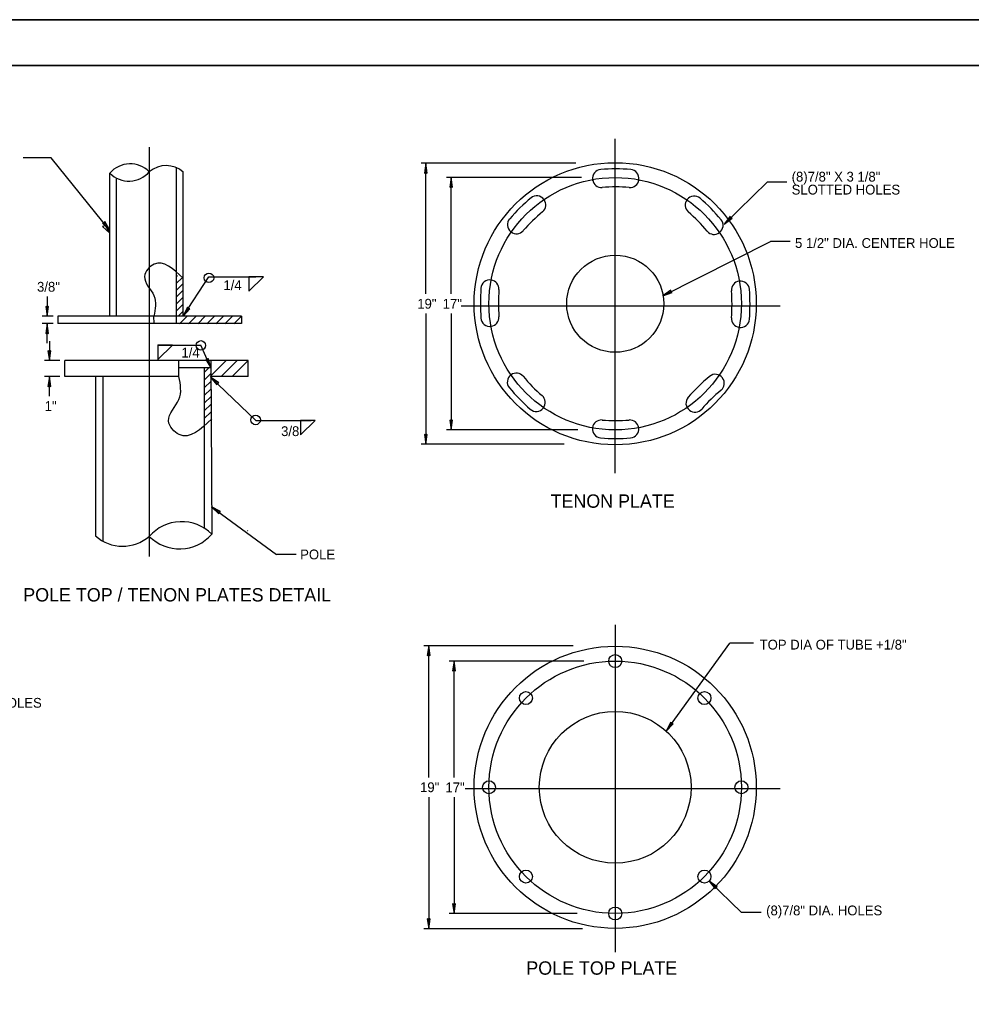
# Model space of a CAD drawing. Extents: x 507453 to 508501, y 495559 to 496219.
# Drawn here: x 507943.6 to 508257.6, y 495890.7 to 496218.8 of the extents above; entities that cross this region are included whole.
import ezdxf

# ---------------------------------------------------------------- set-up
doc = ezdxf.new("R2010")
doc.units = 0
for name, color, linetype in [('1', 7, 'Continuous'), ('2', 7, 'Continuous'), ('41', 7, 'Continuous')]:
    doc.layers.add(name, color=color, linetype=linetype)

msp = doc.modelspace()

# ---------------------------------------------------------------- linework, layer by layer
at = {"layer": '1'}
for p, q in [((508501.46, 496218.8), (507453.28, 496218.8)), ((508498.46, 496203.8), (507508.46, 496203.8)), ((507986.33, 496176.77), (507986.33, 496041.69)), ((508140.12, 496069.21), (508140.12, 496179.59)), ((507954.02, 496173.3), (507944.7, 496173.3)), ((507973.36, 496149.34), (507954.02, 496173.3)), ((507995.37, 496134.63), (507995.37, 496170.19)), ((508127.13, 496171.48), (508076.02, 496171.48)), ((508077.64, 496128.37), (508077.64, 496171.48)), ((507973.36, 496121.01), (507973.36, 496168.19)), ((507997.57, 496121.01), (507997.57, 496168.65)), ((508129.02, 496166.79), (508084.38, 496166.79)), ((508086, 496128.37), (508086, 496166.79)), ((507975.56, 496121.01), (507975.56, 496166.38)), ((508132.63, 496165.79), (508132.63, 496165.73)), ((508147.88, 496165.79), (508147.87, 496165.73)), ((508176.07, 496151.4), (508190.25, 496165.2)), ((508196.72, 496165.2), (508190.25, 496165.2)), ((508155.8, 496127.74), (508191.35, 496145.65)), ((508197.82, 496145.65), (508191.35, 496145.65)), ((507995.36, 496134.2), (507995.63, 496134.47)), ((507995.37, 496118.56), (507995.37, 496134.63)), ((507995.37, 496131.92), (507997.17, 496133.73)), ((507997.57, 496121.01), (508006.04, 496133.97)), ((508006.04, 496133.97), (508021.48, 496133.97)), ((508019.19, 496129.22), (508024.05, 496133.97)), ((508024.05, 496133.97), (508019.19, 496133.97)), ((508019.19, 496133.97), (508019.19, 496129.22)), ((507995.37, 496129.64), (507997.57, 496131.84)), ((507952.65, 496127.48), (507952.65, 496121.01)), ((507995.37, 496127.35), (507997.57, 496129.55)), ((507995.37, 496125.07), (507997.57, 496127.27)), ((507995.37, 496122.78), (507997.57, 496124.98)), ((508089.22, 496124.4), (508194.58, 496124.4)), ((508140.1, 496125.13), (508140.1, 496125.13)), ((507954.59, 496121.01), (507951.03, 496121.01)), ((508016.78, 496121.01), (507956.21, 496121.01)), ((507956.21, 496121.01), (507956.21, 496118.56)), ((507987.76, 496121.01), (507987.8, 496118.56)), ((507995.89, 496121.01), (507997.57, 496122.69)), ((507998.86, 496121.01), (507996.36, 496118.52)), ((508001.84, 496121.01), (507999.34, 496118.52)), ((508004.83, 496121.01), (508002.33, 496118.52)), ((508007.82, 496121.01), (508005.32, 496118.52)), ((508010.8, 496121.01), (508008.31, 496118.52)), ((508013.79, 496121.01), (508011.29, 496118.52)), ((508016.78, 496121.01), (508014.28, 496118.52)), ((508016.78, 496121.01), (508016.78, 496118.56)), ((508077.64, 496121.9), (508077.64, 496078.78)), ((508086, 496121.9), (508086, 496083.47)), ((507954.59, 496118.56), (507951.03, 496118.56)), ((507952.65, 496112.1), (507952.65, 496118.56)), ((508016.78, 496118.56), (507956.21, 496118.56)), ((507953.37, 496112.82), (507953.37, 496106.35)), ((507989.11, 496111.49), (508003.37, 496111.49)), ((507989.17, 496106.71), (507994.03, 496111.45)), ((507994.03, 496111.45), (507989.17, 496111.45)), ((507989.17, 496111.45), (507989.17, 496106.71)), ((508006.7, 496103.93), (508003.37, 496111.49)), ((507956.82, 496106.35), (507951.75, 496106.35)), ((508019.01, 496106.35), (507958.44, 496106.35)), ((507958.44, 496101.06), (507958.44, 496106.35)), ((507996.15, 496101.06), (507996.08, 496106.35)), ((508011.76, 496106.35), (508006.42, 496101.06)), ((508006.69, 496106.35), (508006.95, 496049.03)), ((508015.39, 496106.35), (508010.04, 496101.06)), ((508019.01, 496106.35), (508013.66, 496101.06)), ((508019.01, 496101.06), (508019.01, 496106.35)), ((507956.82, 496101.06), (507951.75, 496101.06)), ((507953.37, 496094.59), (507953.37, 496101.06)), ((507996.15, 496101.06), (507958.44, 496101.06)), ((507968.55, 496101.06), (507968.55, 496048.52)), ((507971, 496101.06), (507971, 496046.81)), ((508006.7, 496103.93), (507996.11, 496103.93)), ((508004.5, 496103.93), (508004.5, 496085.93)), ((508004.5, 496102.48), (508005.95, 496103.93)), ((508004.5, 496099.94), (508006.71, 496102.15)), ((508006.6, 496100.9), (508021.53, 496086.64)), ((508019.01, 496101.06), (508006.72, 496101.08)), ((508004.5, 496097.39), (508006.72, 496099.61)), ((508004.5, 496094.85), (508006.74, 496097.08)), ((508004.5, 496092.3), (508006.75, 496094.54)), ((508004.5, 496089.76), (508006.76, 496092.01)), ((508004.5, 496087.21), (508006.77, 496089.48)), ((508004.5, 496085.93), (508004.5, 496051.3)), ((508021.53, 496086.64), (508039.82, 496086.64)), ((508036.26, 496081.89), (508041.12, 496086.64)), ((508041.12, 496086.64), (508036.26, 496086.64)), ((508036.26, 496086.64), (508036.26, 496081.89)), ((508127.82, 496083.47), (508084.38, 496083.47)), ((508123.31, 496078.78), (508076.02, 496078.78)), ((508006.92, 496058.13), (508028.36, 496042.35)), ((508034.83, 496042.35), (508028.36, 496042.35)), ((508140.1, 496019.16), (508140.1, 495911.08)), ((508156.93, 495984.09), (508177.92, 496013.1)), ((508185.74, 496013.1), (508177.92, 496013.1)), ((508126.26, 496012.23), (508076.95, 496012.23)), ((508078.57, 495968.79), (508078.57, 496012.23)), ((508129.75, 496007.17), (508085.31, 496007.17)), ((508086.92, 495968.74), (508086.92, 496007.17)), ((508090.54, 495965.12), (508194.56, 495965.12)), ((508078.57, 495962.32), (508078.57, 495918.88)), ((508086.92, 495962.27), (508086.92, 495923.85)), ((508171.07, 495934.58), (508181.83, 495924.2)), ((508127.54, 495923.85), (508085.31, 495923.85)), ((508188.3, 495924.2), (508181.83, 495924.2)), ((508129.29, 495918.88), (508076.95, 495918.88))]:
    msp.add_line(p, q, dxfattribs=at)
for points in [[(508077.64, 496171.48), (508077.17, 496168.24), (508077.64, 496168.59), (508078.1, 496168.24)], [(508077.64, 496171.48), (508077.17, 496168.24), (508077.64, 496168.59), (508078.1, 496168.24)], [(508086, 496166.79), (508085.53, 496163.55), (508086, 496163.9), (508086.46, 496163.55)], [(508176.07, 496151.4), (508178.72, 496153.33), (508178.15, 496153.42), (508178.07, 496154)], [(508176.07, 496151.4), (508178.72, 496153.33), (508178.15, 496153.42), (508178.07, 496154)], [(507973.36, 496149.39), (507971.65, 496152.26), (507971.51, 496151.69), (507970.92, 496151.67)], [(507973.36, 496148.38), (507971.65, 496151.25), (507971.51, 496150.68), (507970.92, 496150.66)], [(508155.8, 496127.74), (508158.91, 496128.78), (508158.39, 496129.04), (508158.49, 496129.61)], [(507952.65, 496121.01), (507953.11, 496124.25), (507952.65, 496123.91), (507952.19, 496124.25)], [(507997.57, 496121.01), (507999.73, 496123.47), (507999.15, 496123.44), (507998.96, 496123.98)], [(507952.65, 496118.56), (507952.19, 496115.32), (507952.65, 496115.67), (507953.11, 496115.32)], [(507952.65, 496118.56), (507952.19, 496115.32), (507952.65, 496115.67), (507953.11, 496115.32)], [(507953.37, 496106.35), (507953.83, 496109.59), (507953.37, 496109.24), (507952.9, 496109.59)], [(507953.37, 496106.35), (507953.83, 496109.59), (507953.37, 496109.24), (507952.9, 496109.59)], [(508006.7, 496103.93), (508005.82, 496107.08), (508005.53, 496106.58), (508004.97, 496106.71)], [(507953.37, 496101.06), (507952.9, 496097.82), (507953.37, 496098.17), (507953.83, 496097.82)], [(508006.6, 496100.9), (508008.63, 496098.32), (508008.69, 496098.9), (508009.27, 496098.99)], [(508086, 496083.47), (508086.46, 496086.71), (508086, 496086.37), (508085.53, 496086.71)], [(508086, 496083.47), (508086.46, 496086.71), (508086, 496086.37), (508085.53, 496086.71)], [(508077.64, 496078.78), (508078.1, 496082.02), (508077.64, 496081.67), (508077.17, 496082.02)], [(508006.92, 496058.13), (508009.26, 496055.83), (508009.25, 496056.41), (508009.81, 496056.58)], [(508078.57, 496012.23), (508078.1, 496008.99), (508078.57, 496009.34), (508079.03, 496008.99)], [(508078.57, 496012.23), (508078.1, 496008.99), (508078.57, 496009.34), (508079.03, 496008.99)], [(508086.92, 496007.17), (508086.46, 496003.92), (508086.92, 496004.27), (508087.39, 496003.92)], [(508086.92, 496007.17), (508086.46, 496003.92), (508086.92, 496004.27), (508087.39, 496003.92)], [(508156.93, 495984.09), (508159.2, 495986.44), (508158.62, 495986.43), (508158.45, 495986.98)], [(508171.07, 495934.58), (508173.08, 495931.99), (508173.15, 495932.57), (508173.72, 495932.66)], [(508086.92, 495923.85), (508087.39, 495927.09), (508086.92, 495926.74), (508086.46, 495927.09)], [(508078.57, 495918.88), (508079.03, 495922.12), (508078.57, 495921.77), (508078.1, 495922.12)], [(508078.57, 495918.88), (508079.03, 495922.12), (508078.57, 495921.77), (508078.1, 495922.12)]]:
    msp.add_lwpolyline(points, close=True, dxfattribs=at)
for centre, radius in [((508140.1, 496125.13), 46.55), ((508140.1, 496125.13), 41.65), ((508140.12, 496125.13), 16.03), ((508006.03, 496133.68), 1.58), ((508003.37, 496111.36), 1.58), ((508021.43, 496086.78), 1.58), ((508140.1, 495965.54), 46.55), ((508140.1, 496007.19), 2.14), ((508140.1, 495965.54), 41.65), ((508110.65, 495994.99), 2.14), ((508169.55, 495994.99), 2.14), ((508140.1, 495965.54), 25.04), ((508098.45, 495965.54), 2.14), ((508181.75, 495965.54), 2.14), ((508110.65, 495936.09), 2.14), ((508169.55, 495936.09), 2.14), ((508140.1, 495923.89), 2.14)]:
    msp.add_circle(centre, radius, dxfattribs=at)
for centre, radius, start, end in [((507980.05, 496162.41), 8.88, 44.8517, 138.8556), ((507991.91, 496162.18), 8.54, 48.4253, 130.7343), ((507979.64, 496174.5), 8.89, 225.0667, 318.9949), ((508135.57, 496166.49), 2.94, 94.673, 187.5856), ((508140.28, 496108.82), 60.8, 85.327, 94.673), ((508145, 496166.49), 2.94, 352.4144, 85.327), ((508135.58, 496166.43), 2.94, 187.5856, 274.6699), ((508140.28, 496108.82), 54.86, 85.3301, 94.6699), ((508144.99, 496166.43), 2.94, 265.3301, 352.4144), ((508151.13, 496113.22), 60.8, 129.6071, 138.9532), ((508151.13, 496113.22), 60.8, 129.6071, 138.9532), ((508114.24, 496157.8), 2.94, 36.6946, 129.6071), ((508114.24, 496157.8), 2.94, 36.6946, 129.6071), ((508166.18, 496157.74), 2.94, 48.9532, 141.8657), ((508166.18, 496157.74), 2.94, 48.9532, 141.8657), ((508128.19, 496114.1), 60.8, 39.6071, 48.9532), ((508128.19, 496114.1), 60.8, 39.6071, 48.9532), ((508114.28, 496157.74), 2.94, 309.6103, 36.6946), ((508114.28, 496157.74), 2.94, 309.6103, 36.6946), ((508166.15, 496157.69), 2.94, 141.8657, 228.95), ((508166.15, 496157.69), 2.94, 141.8657, 228.95), ((508151.13, 496113.22), 54.86, 129.6103, 138.95), ((508151.13, 496113.22), 54.86, 129.6103, 138.95), ((508128.19, 496114.1), 54.86, 39.6103, 48.95), ((508128.19, 496114.1), 54.86, 39.6103, 48.95), ((508107.49, 496151.21), 2.94, 138.9532, 231.8657), ((508107.49, 496151.21), 2.94, 138.9532, 231.8657), ((508172.77, 496150.99), 2.94, 306.6946, 39.6071), ((508172.77, 496150.99), 2.94, 306.6946, 39.6071), ((508107.54, 496151.17), 2.94, 231.8657, 318.95), ((508107.54, 496151.17), 2.94, 231.8657, 318.95), ((508172.72, 496150.95), 2.94, 219.6103, 306.6946), ((508172.72, 496150.95), 2.94, 219.6103, 306.6946), ((508098.74, 496130.03), 2.94, 82.4144, 175.327), ((508098.8, 496130.02), 2.94, 355.3301, 82.4144), ((508181.4, 496129.65), 2.94, 97.5856, 184.6699), ((508181.46, 496129.66), 2.94, 4.673, 97.5856), ((508156.41, 496125.31), 60.8, 175.327, 184.673), ((508156.41, 496125.31), 54.86, 175.3301, 184.6699), ((508123.79, 496124.94), 54.86, 355.3301, 4.6699), ((508123.79, 496124.94), 60.8, 355.327, 4.673), ((508098.8, 496120.61), 2.94, 277.5856, 4.6699), ((508098.74, 496120.6), 2.94, 184.673, 277.5856), ((508181.4, 496120.24), 2.94, 175.3301, 262.4144), ((508181.46, 496120.23), 2.94, 262.4144, 355.327), ((508107.43, 496099.27), 2.94, 126.6946, 219.6071), ((508107.43, 496099.27), 2.94, 126.6946, 219.6071), ((508107.48, 496099.31), 2.94, 39.6103, 126.6946), ((508107.48, 496099.31), 2.94, 39.6103, 126.6946), ((508152.01, 496136.16), 54.86, 219.6103, 228.95), ((508152.01, 496136.16), 54.86, 219.6103, 228.95), ((508210.03, 496054.32), 60.8, 129.6071, 138.9532), ((508210.03, 496054.32), 60.8, 129.6071, 138.9532), ((508173.14, 496098.9), 2.94, 36.6946, 129.6071), ((508173.14, 496098.9), 2.94, 36.6946, 129.6071), ((508173.18, 496098.85), 2.94, 309.6103, 36.6946), ((508173.18, 496098.85), 2.94, 309.6103, 36.6946), ((508152.01, 496136.16), 60.8, 219.6071, 228.9532), ((508152.01, 496136.16), 60.8, 219.6071, 228.9532), ((508114.06, 496092.57), 2.94, 321.8657, 48.95), ((508114.06, 496092.57), 2.94, 321.8657, 48.95), ((508210.03, 496054.32), 54.86, 129.6103, 138.95), ((508210.03, 496054.32), 54.86, 129.6103, 138.95), ((508166.39, 496092.31), 2.94, 138.9532, 231.8657), ((508166.39, 496092.31), 2.94, 138.9532, 231.8657), ((508114.02, 496092.52), 2.94, 228.9532, 321.8657), ((508114.02, 496092.52), 2.94, 228.9532, 321.8657), ((508166.44, 496092.28), 2.94, 231.8657, 318.95), ((508166.44, 496092.28), 2.94, 231.8657, 318.95), ((508135.53, 496083.83), 2.94, 85.3225, 172.4067), ((508135.53, 496083.83), 2.94, 85.3225, 172.4067), ((508140.24, 496141.43), 54.86, 265.3225, 274.6622), ((508140.24, 496141.43), 54.86, 265.3225, 274.6622), ((508144.94, 496083.83), 2.94, 7.5779, 94.6622), ((508144.94, 496083.83), 2.94, 7.5779, 94.6622), ((508135.52, 496083.77), 2.94, 172.4067, 265.3193), ((508135.52, 496083.77), 2.94, 172.4067, 265.3193), ((508144.95, 496083.77), 2.94, 274.6654, 7.5779), ((508144.95, 496083.77), 2.94, 274.6654, 7.5779), ((508140.24, 496141.43), 60.8, 265.3193, 274.6654), ((508140.24, 496141.43), 60.8, 265.3193, 274.6654), ((507996.99, 496039.11), 14.1, 45.0667, 138.9949), ((507977.54, 496058.65), 13.54, 228.4253, 310.7343), ((507996.34, 496058.3), 14.09, 224.8517, 318.8556)]:
    msp.add_arc(centre, radius, start, end, dxfattribs=at)
for points in [[(507997.57, 496133.54), (507987.94, 496138.2), (507984.79, 496134.15), (507987.87, 496127.79), (507987.87, 496121.01)], [(508006.95, 496087.12), (507996.23, 496081.93), (507992.72, 496086.43), (507996.15, 496093.52), (507996.15, 496101.06)]]:
    msp.add_spline(points, degree=3, dxfattribs=at)
at = {"layer": '2'}
for p, q in [((508018.86, 496050.21), (508018.81, 496050.21)), ((508018.93, 496050.21), (508018.97, 496050.21))]:
    msp.add_line(p, q, dxfattribs=at)
at = {"layer": '41'}
for points in [[(507453.28, 496218.8), (508501.46, 496218.8), (508501.46, 495558.8), (507453.28, 495558.8)], [(507508.46, 496203.8), (508498.46, 496203.8), (508498.46, 495573.8), (507508.46, 495573.8)]]:
    msp.add_lwpolyline(points, close=True, dxfattribs=at)

# ---------------------------------------------------------------- texts
at = {"layer": '1'}
for s, height, p in [('(8)7/8" X 3 1/8" ', 3.2339, (508198.33, 496165.44)), ('SLOTTED HOLES', 3.2339, (508198.33, 496161.17)), ('5 1/2" DIA. CENTER HOLE', 3.2339, (508199.44, 496143.55)), ('3/8"', 3.234, (507949.31, 496129.1)), ('1/4', 3.234, (508010.81, 496129.63)), ('19"', 3.234, (508074.78, 496123.51)), ('17"', 3.234, (508083.16, 496123.51)), ('1/4', 3.234, (507996.96, 496107.38)), ('1"', 3.234, (507951.82, 496089.74)), ('3/8', 3.234, (508029.85, 496081.45)), ('TENON PLATE', 4.4098, (508118.77, 496057.79)), ('POLE', 3.234, (508036.14, 496040.76)), ('POLE TOP / TENON PLATES DETAIL', 4.4098, (507944.76, 496026.86)), ('TOP DIA OF TUBE +1/8"', 3.2339, (508187.77, 496011)), ('(4)-2" DIA. HOLES ', 3.2339, (507914.73, 495991.8)), ('19"', 3.234, (508075.7, 495963.94)), ('17"', 3.234, (508084.09, 495963.89)), ('(8)7/8" DIA. HOLES', 3.2339, (508189.92, 495923.28)), ('POLE TOP PLATE', 4.4098, (508110.77, 495903.69))]:
    msp.add_text(s, height=height, dxfattribs=at).set_placement(p)

doc.saveas('drawing.dxf')
